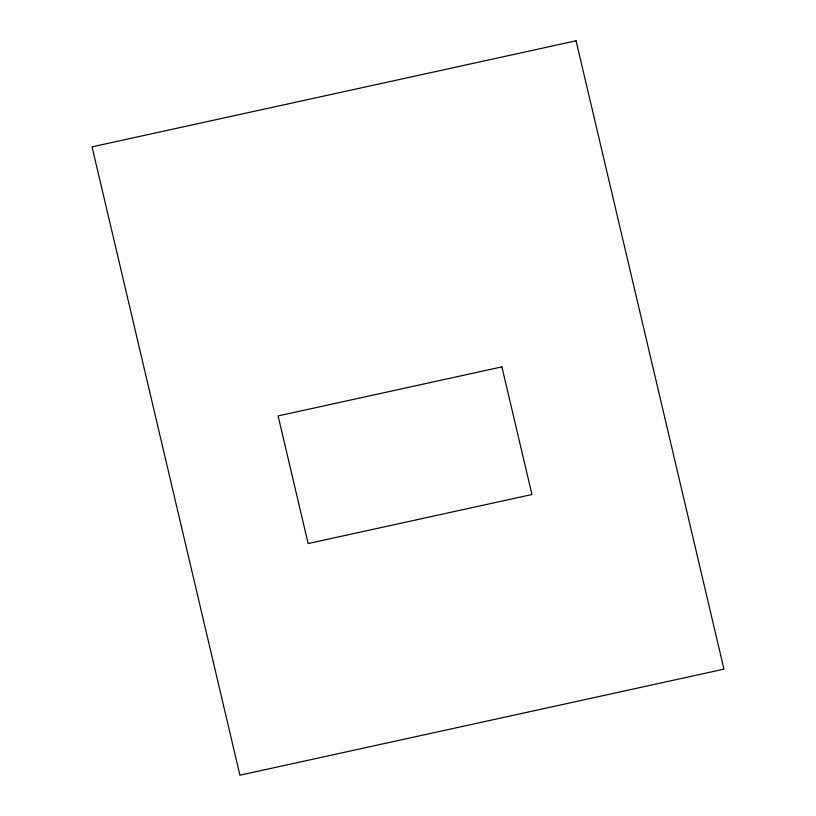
<?xml version="1.0" encoding="UTF-8"?>
<svg xmlns="http://www.w3.org/2000/svg" width="816" height="816" viewBox="0 0 816 816"><rect width="100%" height="100%" fill="white"/><g stroke="black" fill="none" stroke-linecap="round" stroke-linejoin="round"><path stroke-width="1.22" d="M576.076 40.8L92.045 146.849L239.924 775.2L723.955 669.151L576.076 40.8M501.901 366.874L278.103 415.915L308.142 543.558L531.95 494.527L501.901 366.874"/></g></svg>
